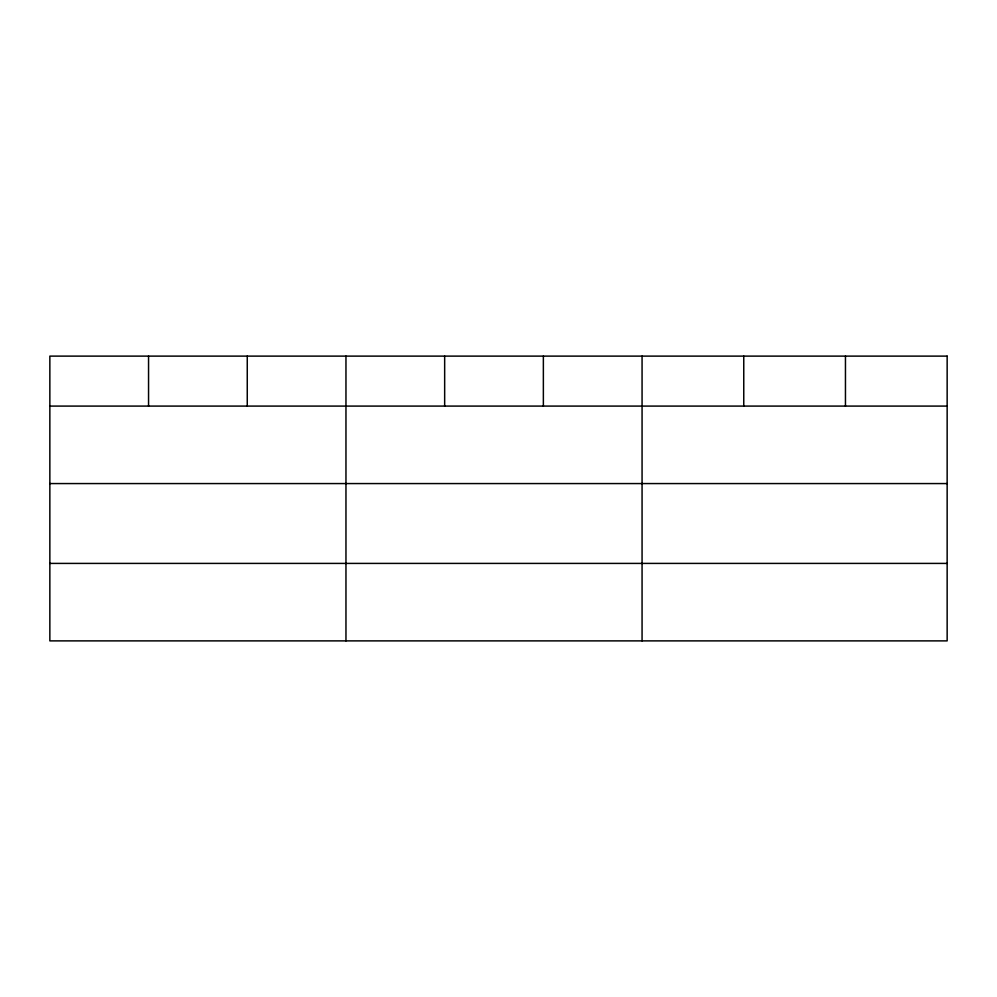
<?xml version="1.0" encoding="UTF-8"?>
<svg xmlns="http://www.w3.org/2000/svg" width="997" height="997" viewBox="0 0 997 997"><rect width="100%" height="100%" fill="white"/><g stroke="black" fill="none" stroke-linecap="round" stroke-linejoin="round"><path stroke-width="1.5" d="M49.85 406.091L947.15 406.091M49.85 483.57L947.15 483.57M49.85 563.405L947.15 563.405M845.456 356.116L845.456 406.091M743.762 356.116L743.762 406.091M642.068 356.116L642.068 640.884M543.365 356.116L543.365 406.091M444.662 356.116L444.662 406.091M345.959 356.116L345.959 640.884M247.256 356.116L247.256 406.091M148.553 356.116L148.553 406.091M947.15 356.116L49.85 356.116L49.85 640.884L947.15 640.884L947.15 356.116"/></g></svg>
